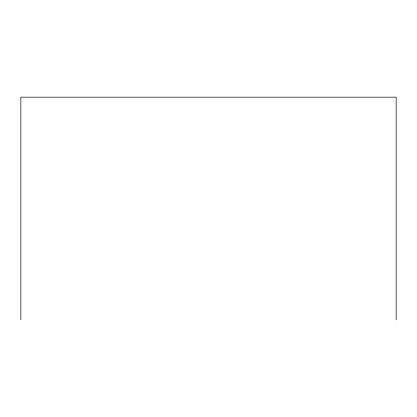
<?xml version="1.0" encoding="UTF-8"?>
<svg xmlns="http://www.w3.org/2000/svg" width="417" height="417" viewBox="0 0 417 417"><rect width="100%" height="100%" fill="white"/><g stroke="black" fill="none" stroke-linecap="round" stroke-linejoin="round"><path stroke-width="0.63" d="M396.15 319.834L396.15 97.166L20.85 97.166L20.85 319.834"/></g></svg>
